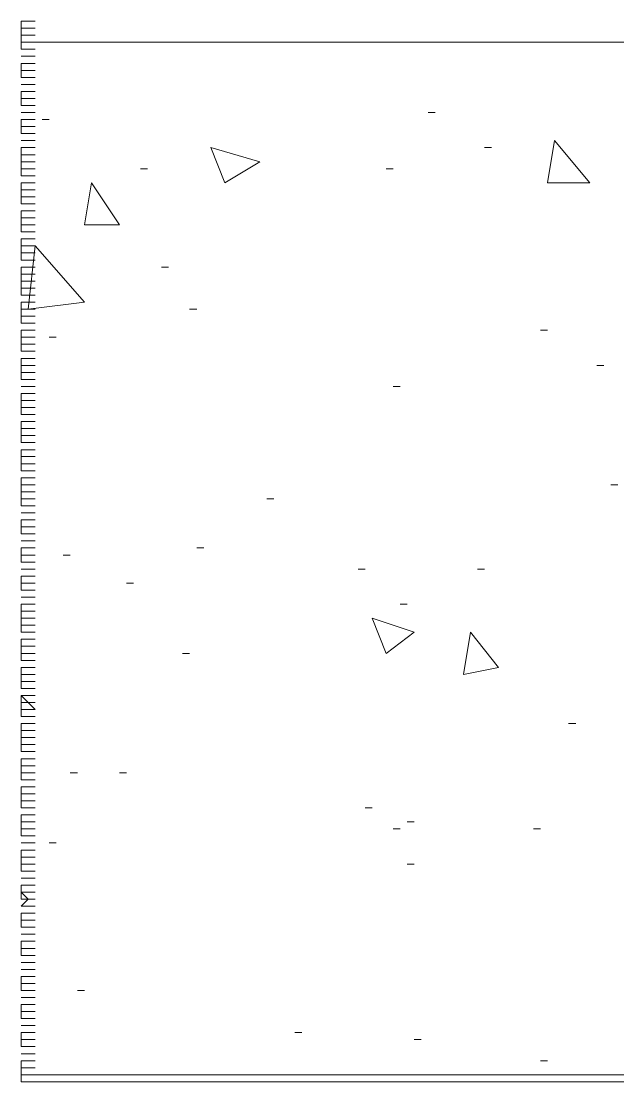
# Model space of a CAD drawing. Header units: inches. Extents: x 0.2 to 10.8, y 0.5 to 8.
# Drawn here: x 3.4133 to 3.555, y 4.2133 to 4.465 of the extents above; entities that cross this region are included whole.
import ezdxf

# ---------------------------------------------------------------- set-up
doc = ezdxf.new("R2010")
doc.units = ezdxf.units.IN
doc.header["$MEASUREMENT"] = 0
doc.layers.add('PDF_Geometry', color=7, linetype='Continuous')

msp = doc.modelspace()

# ---------------------------------------------------------------- linework, layer by layer
at = {"layer": 'PDF_Geometry', "lineweight": 9}
for points in [[(3.41333, 4.465), (3.415, 4.465)], [(3.41333, 4.46333), (3.41333, 4.465)], [(3.41333, 4.465), (3.415, 4.465)], [(3.415, 4.465), (3.41667, 4.465)], [(3.415, 4.465), (3.41667, 4.465)], [(3.41333, 4.46333), (3.415, 4.46333)], [(3.41333, 4.46167), (3.41333, 4.46333)], [(3.41333, 4.46333), (3.415, 4.46333)], [(3.415, 4.46333), (3.41667, 4.46333)], [(3.415, 4.46333), (3.41667, 4.46333)], [(3.41333, 4.46167), (3.415, 4.46167)], [(3.41333, 4.46), (3.41333, 4.46167)], [(3.41333, 4.46167), (3.415, 4.46167)], [(3.41333, 4.46), (3.415, 4.46)], [(3.41333, 4.45833), (3.41333, 4.46)], [(3.41333, 4.46), (3.415, 4.46)], [(3.415, 4.46167), (3.41667, 4.46167)], [(3.415, 4.46167), (3.41667, 4.46167)], [(3.415, 4.46), (3.41667, 4.46)], [(3.415, 4.46), (3.41667, 4.46)], [(3.41333, 4.45833), (3.415, 4.45833)], [(3.41333, 4.45833), (3.415, 4.45833)], [(3.41333, 4.45833), (3.415, 4.45833)], [(3.415, 4.45833), (3.41667, 4.45833)], [(3.415, 4.45833), (3.41667, 4.45833)], [(3.415, 4.45833), (3.41667, 4.45833)], [(3.41333, 4.45667), (3.415, 4.45667)], [(3.41333, 4.45667), (3.415, 4.45667)], [(3.41333, 4.45667), (3.415, 4.45667)], [(3.41333, 4.455), (3.415, 4.455)], [(3.41333, 4.45333), (3.41333, 4.455)], [(3.41333, 4.455), (3.415, 4.455)], [(3.415, 4.45667), (3.41667, 4.45667)], [(3.415, 4.45667), (3.41667, 4.45667)], [(3.415, 4.45667), (3.41667, 4.45667)], [(3.415, 4.455), (3.41667, 4.455)], [(3.415, 4.455), (3.41667, 4.455)], [(3.41333, 4.45333), (3.415, 4.45333)], [(3.41333, 4.45167), (3.41333, 4.45333)], [(3.41333, 4.45333), (3.415, 4.45333)], [(3.415, 4.45333), (3.41667, 4.45333)], [(3.415, 4.45333), (3.41667, 4.45333)], [(3.41333, 4.45167), (3.415, 4.45167)], [(3.41333, 4.45167), (3.415, 4.45167)], [(3.41333, 4.45167), (3.415, 4.45167)], [(3.41333, 4.45), (3.415, 4.45)], [(3.41333, 4.45), (3.415, 4.45)], [(3.41333, 4.45), (3.415, 4.45)], [(3.415, 4.45167), (3.41667, 4.45167)], [(3.415, 4.45167), (3.41667, 4.45167)], [(3.415, 4.45167), (3.41667, 4.45167)], [(3.415, 4.45), (3.41667, 4.45)], [(3.415, 4.45), (3.41667, 4.45)], [(3.415, 4.45), (3.41667, 4.45)], [(3.41333, 4.44833), (3.415, 4.44833)], [(3.41333, 4.44667), (3.41333, 4.44833)], [(3.41333, 4.44833), (3.415, 4.44833)], [(3.415, 4.44833), (3.41667, 4.44833)], [(3.415, 4.44833), (3.41667, 4.44833)], [(3.41333, 4.44667), (3.415, 4.44667)], [(3.41333, 4.445), (3.41333, 4.44667)], [(3.41333, 4.44667), (3.415, 4.44667)], [(3.41333, 4.445), (3.415, 4.445)], [(3.41333, 4.445), (3.415, 4.445)], [(3.41333, 4.445), (3.415, 4.445)], [(3.415, 4.44667), (3.41667, 4.44667)], [(3.415, 4.44667), (3.41667, 4.44667)], [(3.415, 4.445), (3.41667, 4.445)], [(3.415, 4.445), (3.41667, 4.445)], [(3.415, 4.445), (3.41667, 4.445)], [(3.41333, 4.44333), (3.415, 4.44333)], [(3.41333, 4.44333), (3.415, 4.44333)], [(3.41333, 4.44333), (3.415, 4.44333)], [(3.415, 4.44333), (3.41667, 4.44333)], [(3.415, 4.44333), (3.41667, 4.44333)], [(3.415, 4.44333), (3.41667, 4.44333)], [(3.41333, 4.44167), (3.415, 4.44167)], [(3.41333, 4.44), (3.41333, 4.44167)], [(3.41333, 4.44167), (3.415, 4.44167)], [(3.41333, 4.44), (3.415, 4.44)], [(3.41333, 4.43833), (3.41333, 4.44)], [(3.41333, 4.44), (3.415, 4.44)], [(3.415, 4.44167), (3.41667, 4.44167)], [(3.415, 4.44167), (3.41667, 4.44167)], [(3.415, 4.44), (3.41667, 4.44)], [(3.415, 4.44), (3.41667, 4.44)], [(3.41333, 4.43833), (3.415, 4.43833)], [(3.41333, 4.43833), (3.415, 4.43833)], [(3.41333, 4.43833), (3.415, 4.43833)], [(3.415, 4.43833), (3.41667, 4.43833)], [(3.415, 4.43833), (3.41667, 4.43833)], [(3.415, 4.43833), (3.41667, 4.43833)], [(3.41333, 4.43667), (3.415, 4.43667)], [(3.41333, 4.43667), (3.415, 4.43667)], [(3.41333, 4.43667), (3.415, 4.43667)], [(3.41333, 4.435), (3.415, 4.435)], [(3.41333, 4.43333), (3.41333, 4.435)], [(3.41333, 4.435), (3.415, 4.435)], [(3.415, 4.43667), (3.41667, 4.43667)], [(3.415, 4.43667), (3.41667, 4.43667)], [(3.415, 4.43667), (3.41667, 4.43667)], [(3.415, 4.435), (3.41667, 4.435)], [(3.415, 4.435), (3.41667, 4.435)], [(3.41333, 4.43333), (3.415, 4.43333)], [(3.41333, 4.43167), (3.41333, 4.43333)], [(3.41333, 4.43333), (3.415, 4.43333)], [(3.415, 4.43333), (3.41667, 4.43333)], [(3.415, 4.43333), (3.41667, 4.43333)], [(3.41333, 4.43167), (3.415, 4.43167)], [(3.41333, 4.43), (3.41333, 4.43167)], [(3.41333, 4.43167), (3.415, 4.43167)], [(3.41333, 4.43), (3.415, 4.43)], [(3.41333, 4.42833), (3.41333, 4.43)], [(3.41333, 4.43), (3.415, 4.43)], [(3.415, 4.43167), (3.41667, 4.43167)], [(3.415, 4.43167), (3.41667, 4.43167)], [(3.415, 4.43), (3.41667, 4.43)], [(3.415, 4.43), (3.41667, 4.43)], [(3.41333, 4.42833), (3.415, 4.42833)], [(3.41333, 4.42833), (3.415, 4.42833)], [(3.415, 4.42833), (3.41667, 4.42833)], [(3.415, 4.42833), (3.41667, 4.42833)], [(3.41333, 4.42667), (3.415, 4.42667)], [(3.41333, 4.425), (3.41333, 4.42667)], [(3.41333, 4.42667), (3.415, 4.42667)], [(3.41333, 4.425), (3.415, 4.425)], [(3.41333, 4.42333), (3.41333, 4.425)], [(3.41333, 4.425), (3.415, 4.425)], [(3.415, 4.42667), (3.41667, 4.42667)], [(3.415, 4.42667), (3.41667, 4.42667)], [(3.415, 4.425), (3.41667, 4.425)], [(3.415, 4.425), (3.41667, 4.425)], [(3.41333, 4.42333), (3.415, 4.42333)], [(3.41333, 4.42167), (3.41333, 4.42333)], [(3.41333, 4.42333), (3.415, 4.42333)], [(3.415, 4.42333), (3.41667, 4.42333)], [(3.415, 4.42333), (3.41667, 4.42333)], [(3.41333, 4.42167), (3.415, 4.42167)], [(3.41333, 4.42167), (3.415, 4.42167)], [(3.41333, 4.42), (3.415, 4.42)], [(3.41333, 4.41833), (3.41333, 4.42)], [(3.41333, 4.42), (3.415, 4.42)], [(3.415, 4.42167), (3.41667, 4.42167)], [(3.415, 4.42167), (3.41667, 4.42167)], [(3.415, 4.42), (3.41667, 4.42)], [(3.415, 4.42), (3.41667, 4.42)], [(3.41333, 4.41833), (3.415, 4.41833)], [(3.41333, 4.41667), (3.41333, 4.41833)], [(3.41333, 4.41833), (3.415, 4.41833)], [(3.415, 4.41833), (3.41667, 4.41833)], [(3.415, 4.41833), (3.41667, 4.41833)], [(3.41333, 4.41667), (3.415, 4.41667)], [(3.41333, 4.415), (3.41333, 4.41667)], [(3.41333, 4.41667), (3.415, 4.41667)], [(3.41333, 4.415), (3.415, 4.415)], [(3.41333, 4.415), (3.415, 4.415)], [(3.415, 4.41667), (3.41667, 4.41667)], [(3.415, 4.41667), (3.41667, 4.41667)], [(3.415, 4.415), (3.41667, 4.415)], [(3.415, 4.415), (3.41667, 4.415)], [(3.41333, 4.41333), (3.415, 4.41333)], [(3.41333, 4.41167), (3.41333, 4.41333)], [(3.41333, 4.41333), (3.415, 4.41333)], [(3.415, 4.41333), (3.41667, 4.41333)], [(3.415, 4.41333), (3.41667, 4.41333)], [(3.41333, 4.41167), (3.415, 4.41167)], [(3.41333, 4.41), (3.41333, 4.41167)], [(3.41333, 4.41167), (3.415, 4.41167)], [(3.41333, 4.41), (3.415, 4.41)], [(3.41333, 4.40833), (3.41333, 4.41)], [(3.41333, 4.41), (3.415, 4.41)], [(3.415, 4.41167), (3.41667, 4.41167)], [(3.415, 4.41167), (3.41667, 4.41167)], [(3.415, 4.41), (3.41667, 4.41)], [(3.415, 4.41), (3.41667, 4.41)], [(3.41333, 4.40833), (3.415, 4.40833)], [(3.41333, 4.40833), (3.415, 4.40833)], [(3.415, 4.40833), (3.41667, 4.40833)], [(3.415, 4.40833), (3.41667, 4.40833)], [(3.41333, 4.40667), (3.415, 4.40667)], [(3.41333, 4.405), (3.41333, 4.40667)], [(3.41333, 4.40667), (3.415, 4.40667)], [(3.41333, 4.405), (3.415, 4.405)], [(3.41333, 4.40333), (3.41333, 4.405)], [(3.41333, 4.405), (3.415, 4.405)], [(3.415, 4.40667), (3.41667, 4.40667)], [(3.415, 4.40667), (3.41667, 4.40667)], [(3.415, 4.405), (3.41667, 4.405)], [(3.415, 4.405), (3.41667, 4.405)], [(3.41333, 4.40333), (3.415, 4.40333)], [(3.41333, 4.40167), (3.41333, 4.40333)], [(3.41333, 4.40333), (3.415, 4.40333)], [(3.41333, 4.40167), (3.415, 4.40167)], [(3.41333, 4.4), (3.41333, 4.40167)], [(3.41333, 4.40167), (3.415, 4.40167)], [(3.415, 4.40333), (3.41667, 4.40333)], [(3.415, 4.40333), (3.41667, 4.40333)], [(3.415, 4.40167), (3.41667, 4.40167)], [(3.415, 4.40167), (3.41667, 4.40167)], [(3.41333, 4.4), (3.415, 4.4)], [(3.41333, 4.4), (3.415, 4.4)], [(3.415, 4.4), (3.41667, 4.4)], [(3.415, 4.4), (3.41667, 4.4)], [(3.41333, 4.39833), (3.415, 4.39833)], [(3.41333, 4.39667), (3.41333, 4.39833)], [(3.41333, 4.39833), (3.415, 4.39833)], [(3.41333, 4.39667), (3.415, 4.39667)], [(3.41333, 4.395), (3.41333, 4.39667)], [(3.41333, 4.39667), (3.415, 4.39667)], [(3.415, 4.39833), (3.41667, 4.39833)], [(3.415, 4.39833), (3.41667, 4.39833)], [(3.415, 4.39667), (3.41667, 4.39667)], [(3.415, 4.39667), (3.41667, 4.39667)], [(3.41333, 4.395), (3.415, 4.395)], [(3.41333, 4.39333), (3.41333, 4.395)], [(3.41333, 4.395), (3.415, 4.395)], [(3.415, 4.395), (3.41667, 4.395)], [(3.415, 4.395), (3.41667, 4.395)], [(3.41333, 4.39333), (3.415, 4.39333)], [(3.41333, 4.39333), (3.415, 4.39333)], [(3.41333, 4.39167), (3.415, 4.39167)], [(3.41333, 4.39), (3.41333, 4.39167)], [(3.41333, 4.39167), (3.415, 4.39167)], [(3.415, 4.39333), (3.41667, 4.39333)], [(3.415, 4.39333), (3.41667, 4.39333)], [(3.415, 4.39167), (3.41667, 4.39167)], [(3.415, 4.39167), (3.41667, 4.39167)], [(3.41333, 4.39), (3.415, 4.39)], [(3.41333, 4.38833), (3.41333, 4.39)], [(3.41333, 4.39), (3.415, 4.39)], [(3.415, 4.39), (3.41667, 4.39)], [(3.415, 4.39), (3.41667, 4.39)], [(3.41333, 4.38833), (3.415, 4.38833)], [(3.41333, 4.38667), (3.41333, 4.38833)], [(3.41333, 4.38833), (3.415, 4.38833)], [(3.41333, 4.38667), (3.415, 4.38667)], [(3.41333, 4.38667), (3.415, 4.38667)], [(3.415, 4.38833), (3.41667, 4.38833)], [(3.415, 4.38833), (3.41667, 4.38833)], [(3.415, 4.38667), (3.41667, 4.38667)], [(3.415, 4.38667), (3.41667, 4.38667)], [(3.41333, 4.385), (3.415, 4.385)], [(3.41333, 4.38333), (3.41333, 4.385)], [(3.41333, 4.385), (3.415, 4.385)], [(3.415, 4.385), (3.41667, 4.385)], [(3.415, 4.385), (3.41667, 4.385)], [(3.41333, 4.38333), (3.415, 4.38333)], [(3.41333, 4.38167), (3.41333, 4.38333)], [(3.41333, 4.38333), (3.415, 4.38333)], [(3.41333, 4.38167), (3.415, 4.38167)], [(3.41333, 4.38), (3.41333, 4.38167)], [(3.41333, 4.38167), (3.415, 4.38167)], [(3.415, 4.38333), (3.41667, 4.38333)], [(3.415, 4.38333), (3.41667, 4.38333)], [(3.415, 4.38167), (3.41667, 4.38167)], [(3.415, 4.38167), (3.41667, 4.38167)], [(3.41333, 4.38), (3.415, 4.38)], [(3.41333, 4.38), (3.415, 4.38)], [(3.41333, 4.38), (3.415, 4.38)], [(3.415, 4.38), (3.41667, 4.38)], [(3.415, 4.38), (3.41667, 4.38)], [(3.415, 4.38), (3.41667, 4.38)], [(3.41333, 4.37833), (3.415, 4.37833)], [(3.41333, 4.37833), (3.415, 4.37833)], [(3.41333, 4.37833), (3.415, 4.37833)], [(3.41333, 4.37667), (3.415, 4.37667)], [(3.41333, 4.375), (3.41333, 4.37667)], [(3.41333, 4.37667), (3.415, 4.37667)], [(3.415, 4.37833), (3.41667, 4.37833)], [(3.415, 4.37833), (3.41667, 4.37833)], [(3.415, 4.37833), (3.41667, 4.37833)], [(3.415, 4.37667), (3.41667, 4.37667)], [(3.415, 4.37667), (3.41667, 4.37667)], [(3.41333, 4.375), (3.415, 4.375)], [(3.41333, 4.37333), (3.41333, 4.375)], [(3.41333, 4.375), (3.415, 4.375)], [(3.415, 4.375), (3.41667, 4.375)], [(3.415, 4.375), (3.41667, 4.375)], [(3.41333, 4.37333), (3.415, 4.37333)], [(3.41333, 4.37167), (3.41333, 4.37333)], [(3.41333, 4.37333), (3.415, 4.37333)], [(3.41333, 4.37167), (3.415, 4.37167)], [(3.41333, 4.37167), (3.415, 4.37167)], [(3.415, 4.37333), (3.41667, 4.37333)], [(3.415, 4.37333), (3.41667, 4.37333)], [(3.415, 4.37167), (3.41667, 4.37167)], [(3.415, 4.37167), (3.41667, 4.37167)], [(3.41333, 4.37), (3.415, 4.37)], [(3.41333, 4.36833), (3.41333, 4.37)], [(3.41333, 4.37), (3.415, 4.37)], [(3.415, 4.37), (3.41667, 4.37)], [(3.415, 4.37), (3.41667, 4.37)], [(3.41333, 4.36833), (3.415, 4.36833)], [(3.41333, 4.36667), (3.41333, 4.36833)], [(3.41333, 4.36833), (3.415, 4.36833)], [(3.41333, 4.36667), (3.415, 4.36667)], [(3.41333, 4.365), (3.41333, 4.36667)], [(3.41333, 4.36667), (3.415, 4.36667)], [(3.415, 4.36833), (3.41667, 4.36833)], [(3.415, 4.36833), (3.41667, 4.36833)], [(3.415, 4.36667), (3.41667, 4.36667)], [(3.415, 4.36667), (3.41667, 4.36667)], [(3.41333, 4.365), (3.415, 4.365)], [(3.41333, 4.365), (3.415, 4.365)], [(3.415, 4.365), (3.41667, 4.365)], [(3.415, 4.365), (3.41667, 4.365)], [(3.41333, 4.36333), (3.415, 4.36333)], [(3.41333, 4.36167), (3.41333, 4.36333)], [(3.41333, 4.36333), (3.415, 4.36333)], [(3.41333, 4.36167), (3.415, 4.36167)], [(3.41333, 4.36), (3.41333, 4.36167)], [(3.41333, 4.36167), (3.415, 4.36167)], [(3.415, 4.36333), (3.41667, 4.36333)], [(3.415, 4.36333), (3.41667, 4.36333)], [(3.415, 4.36167), (3.41667, 4.36167)], [(3.415, 4.36167), (3.41667, 4.36167)], [(3.41333, 4.36), (3.415, 4.36)], [(3.41333, 4.35833), (3.41333, 4.36)], [(3.41333, 4.36), (3.415, 4.36)], [(3.415, 4.36), (3.41667, 4.36)], [(3.415, 4.36), (3.41667, 4.36)], [(3.41333, 4.35833), (3.415, 4.35833)], [(3.41333, 4.35833), (3.415, 4.35833)], [(3.41333, 4.35667), (3.415, 4.35667)], [(3.41333, 4.355), (3.41333, 4.35667)], [(3.41333, 4.35667), (3.415, 4.35667)], [(3.415, 4.35833), (3.41667, 4.35833)], [(3.415, 4.35833), (3.41667, 4.35833)], [(3.415, 4.35667), (3.41667, 4.35667)], [(3.415, 4.35667), (3.41667, 4.35667)], [(3.41333, 4.355), (3.415, 4.355)], [(3.41333, 4.35333), (3.41333, 4.355)], [(3.41333, 4.355), (3.415, 4.355)], [(3.415, 4.355), (3.41667, 4.355)], [(3.415, 4.355), (3.41667, 4.355)], [(3.41333, 4.35333), (3.415, 4.35333)], [(3.41333, 4.35167), (3.41333, 4.35333)], [(3.41333, 4.35333), (3.415, 4.35333)], [(3.41333, 4.35167), (3.415, 4.35167)], [(3.41333, 4.35), (3.41333, 4.35167)], [(3.41333, 4.35167), (3.415, 4.35167)], [(3.415, 4.35333), (3.41667, 4.35333)], [(3.415, 4.35333), (3.41667, 4.35333)], [(3.415, 4.35167), (3.41667, 4.35167)], [(3.415, 4.35167), (3.41667, 4.35167)], [(3.41333, 4.35), (3.415, 4.35)], [(3.41333, 4.35), (3.415, 4.35)], [(3.41333, 4.35), (3.415, 4.35)], [(3.415, 4.35), (3.41667, 4.35)], [(3.415, 4.35), (3.41667, 4.35)], [(3.415, 4.35), (3.41667, 4.35)], [(3.41333, 4.34833), (3.415, 4.34833)], [(3.41333, 4.34833), (3.415, 4.34833)], [(3.41333, 4.34833), (3.415, 4.34833)], [(3.41333, 4.34667), (3.415, 4.34667)], [(3.41333, 4.345), (3.41333, 4.34667)], [(3.41333, 4.34667), (3.415, 4.34667)], [(3.415, 4.34833), (3.41667, 4.34833)], [(3.415, 4.34833), (3.41667, 4.34833)], [(3.415, 4.34833), (3.41667, 4.34833)], [(3.415, 4.34667), (3.41667, 4.34667)], [(3.415, 4.34667), (3.41667, 4.34667)], [(3.41333, 4.345), (3.415, 4.345)], [(3.41333, 4.34333), (3.41333, 4.345)], [(3.41333, 4.345), (3.415, 4.345)], [(3.415, 4.345), (3.41667, 4.345)], [(3.415, 4.345), (3.41667, 4.345)], [(3.41333, 4.34333), (3.415, 4.34333)], [(3.41333, 4.34333), (3.415, 4.34333)], [(3.41333, 4.34333), (3.415, 4.34333)], [(3.41333, 4.34167), (3.415, 4.34167)], [(3.41333, 4.34167), (3.415, 4.34167)], [(3.41333, 4.34167), (3.415, 4.34167)], [(3.415, 4.34333), (3.41667, 4.34333)], [(3.415, 4.34333), (3.41667, 4.34333)], [(3.415, 4.34333), (3.41667, 4.34333)], [(3.415, 4.34167), (3.41667, 4.34167)], [(3.415, 4.34167), (3.41667, 4.34167)], [(3.415, 4.34167), (3.41667, 4.34167)], [(3.41333, 4.34), (3.415, 4.34)], [(3.41333, 4.33833), (3.41333, 4.34)], [(3.41333, 4.34), (3.415, 4.34)], [(3.415, 4.34), (3.41667, 4.34)], [(3.415, 4.34), (3.41667, 4.34)], [(3.41333, 4.33833), (3.415, 4.33833)], [(3.41333, 4.33667), (3.41333, 4.33833)], [(3.41333, 4.33833), (3.415, 4.33833)], [(3.41333, 4.33667), (3.415, 4.33667)], [(3.41333, 4.33667), (3.415, 4.33667)], [(3.41333, 4.33667), (3.415, 4.33667)], [(3.415, 4.33833), (3.41667, 4.33833)], [(3.415, 4.33833), (3.41667, 4.33833)], [(3.415, 4.33667), (3.41667, 4.33667)], [(3.415, 4.33667), (3.41667, 4.33667)], [(3.415, 4.33667), (3.41667, 4.33667)], [(3.41333, 4.335), (3.415, 4.335)], [(3.41333, 4.335), (3.415, 4.335)], [(3.41333, 4.335), (3.415, 4.335)], [(3.415, 4.335), (3.41667, 4.335)], [(3.415, 4.335), (3.41667, 4.335)], [(3.415, 4.335), (3.41667, 4.335)], [(3.41333, 4.33333), (3.415, 4.33333)], [(3.41333, 4.33167), (3.41333, 4.33333)], [(3.41333, 4.33333), (3.415, 4.33333)], [(3.41333, 4.33167), (3.415, 4.33167)], [(3.41333, 4.33), (3.41333, 4.33167)], [(3.41333, 4.33167), (3.415, 4.33167)], [(3.415, 4.33333), (3.41667, 4.33333)], [(3.415, 4.33333), (3.41667, 4.33333)], [(3.415, 4.33167), (3.41667, 4.33167)], [(3.415, 4.33167), (3.41667, 4.33167)], [(3.41333, 4.33), (3.415, 4.33)], [(3.41333, 4.33), (3.415, 4.33)], [(3.41333, 4.33), (3.415, 4.33)], [(3.415, 4.33), (3.41667, 4.33)], [(3.415, 4.33), (3.41667, 4.33)], [(3.415, 4.33), (3.41667, 4.33)], [(3.41333, 4.32833), (3.415, 4.32833)], [(3.41333, 4.32833), (3.415, 4.32833)], [(3.41333, 4.32833), (3.415, 4.32833)], [(3.41333, 4.32667), (3.415, 4.32667)], [(3.41333, 4.325), (3.41333, 4.32667)], [(3.41333, 4.32667), (3.415, 4.32667)], [(3.415, 4.32833), (3.41667, 4.32833)], [(3.415, 4.32833), (3.41667, 4.32833)], [(3.415, 4.32833), (3.41667, 4.32833)], [(3.415, 4.32667), (3.41667, 4.32667)], [(3.415, 4.32667), (3.41667, 4.32667)], [(3.41333, 4.325), (3.415, 4.325)], [(3.41333, 4.32333), (3.41333, 4.325)], [(3.41333, 4.325), (3.415, 4.325)], [(3.415, 4.325), (3.41667, 4.325)], [(3.415, 4.325), (3.41667, 4.325)], [(3.41333, 4.32333), (3.415, 4.32333)], [(3.41333, 4.32167), (3.41333, 4.32333)], [(3.41333, 4.32333), (3.415, 4.32333)], [(3.41333, 4.32167), (3.415, 4.32167)], [(3.41333, 4.32), (3.41333, 4.32167)], [(3.41333, 4.32167), (3.415, 4.32167)], [(3.415, 4.32333), (3.41667, 4.32333)], [(3.415, 4.32333), (3.41667, 4.32333)], [(3.415, 4.32167), (3.41667, 4.32167)], [(3.415, 4.32167), (3.41667, 4.32167)], [(3.41333, 4.32), (3.415, 4.32)], [(3.41333, 4.32), (3.415, 4.32)], [(3.415, 4.32), (3.41667, 4.32)], [(3.415, 4.32), (3.41667, 4.32)], [(3.41333, 4.31833), (3.415, 4.31833)], [(3.41333, 4.31667), (3.41333, 4.31833)], [(3.41333, 4.31833), (3.415, 4.31833)], [(3.41333, 4.31667), (3.415, 4.31667)], [(3.41333, 4.315), (3.41333, 4.31667)], [(3.41333, 4.31667), (3.415, 4.31667)], [(3.415, 4.31833), (3.41667, 4.31833)], [(3.415, 4.31833), (3.41667, 4.31833)], [(3.415, 4.31667), (3.41667, 4.31667)], [(3.415, 4.31667), (3.41667, 4.31667)], [(3.41333, 4.315), (3.415, 4.315)], [(3.41333, 4.31333), (3.41333, 4.315)], [(3.41333, 4.315), (3.415, 4.315)], [(3.415, 4.315), (3.41667, 4.315)], [(3.415, 4.315), (3.41667, 4.315)], [(3.41333, 4.31333), (3.415, 4.31333)], [(3.41333, 4.31333), (3.415, 4.31333)], [(3.41333, 4.31167), (3.415, 4.31167)], [(3.41333, 4.31), (3.41333, 4.31167)], [(3.41333, 4.31167), (3.415, 4.31167)], [(3.415, 4.31333), (3.41667, 4.31333)], [(3.415, 4.31333), (3.41667, 4.31333)], [(3.415, 4.31167), (3.41667, 4.31167)], [(3.415, 4.31167), (3.41667, 4.31167)], [(3.41333, 4.31), (3.415, 4.31)], [(3.41333, 4.30833), (3.41333, 4.31)], [(3.41333, 4.31), (3.415, 4.31)], [(3.415, 4.31), (3.41667, 4.31)], [(3.415, 4.31), (3.41667, 4.31)], [(3.41333, 4.30833), (3.415, 4.30833)], [(3.41333, 4.30667), (3.41333, 4.30833)], [(3.41333, 4.30833), (3.415, 4.30833)], [(3.41333, 4.30667), (3.415, 4.30667)], [(3.41333, 4.30667), (3.415, 4.30667)], [(3.415, 4.30833), (3.41667, 4.30833)], [(3.415, 4.30833), (3.41667, 4.30833)], [(3.415, 4.30667), (3.41667, 4.30667)], [(3.415, 4.30667), (3.41667, 4.30667)], [(3.41333, 4.305), (3.415, 4.305)], [(3.41333, 4.30333), (3.41333, 4.305)], [(3.41333, 4.305), (3.415, 4.305)], [(3.415, 4.305), (3.41667, 4.305)], [(3.415, 4.305), (3.41667, 4.305)], [(3.41333, 4.30333), (3.415, 4.30333)], [(3.41333, 4.30167), (3.41333, 4.30333)], [(3.41333, 4.30333), (3.415, 4.30333)], [(3.41333, 4.30167), (3.415, 4.30167)], [(3.41333, 4.3), (3.41333, 4.30167)], [(3.41333, 4.30167), (3.415, 4.30167)], [(3.415, 4.30333), (3.41667, 4.30333)], [(3.415, 4.30333), (3.41667, 4.30333)], [(3.415, 4.30167), (3.41667, 4.30167)], [(3.415, 4.30167), (3.41667, 4.30167)], [(3.41333, 4.3), (3.415, 4.3)], [(3.41333, 4.3), (3.415, 4.3)], [(3.415, 4.3), (3.41667, 4.3)], [(3.415, 4.3), (3.41667, 4.3)], [(3.41333, 4.29833), (3.415, 4.29833)], [(3.41333, 4.29667), (3.41333, 4.29833)], [(3.41333, 4.29833), (3.415, 4.29833)], [(3.41333, 4.29667), (3.415, 4.29667)], [(3.41333, 4.295), (3.41333, 4.29667)], [(3.41333, 4.29667), (3.415, 4.29667)], [(3.415, 4.29833), (3.41667, 4.29833)], [(3.415, 4.29833), (3.41667, 4.29833)], [(3.415, 4.29667), (3.41667, 4.29667)], [(3.415, 4.29667), (3.41667, 4.29667)], [(3.41333, 4.295), (3.415, 4.295)], [(3.41333, 4.29333), (3.41333, 4.295)], [(3.41333, 4.295), (3.415, 4.295)], [(3.415, 4.295), (3.41667, 4.295)], [(3.415, 4.295), (3.41667, 4.295)], [(3.41333, 4.29333), (3.415, 4.29333)], [(3.41333, 4.29167), (3.41333, 4.29333)], [(3.41333, 4.29333), (3.415, 4.29333)], [(3.41333, 4.29167), (3.415, 4.29167)], [(3.41333, 4.29167), (3.415, 4.29167)], [(3.415, 4.29333), (3.41667, 4.29333)], [(3.415, 4.29333), (3.41667, 4.29333)], [(3.415, 4.29167), (3.41667, 4.29167)], [(3.415, 4.29167), (3.41667, 4.29167)], [(3.41333, 4.29), (3.415, 4.29)], [(3.41333, 4.28833), (3.41333, 4.29)], [(3.41333, 4.29), (3.415, 4.29)], [(3.415, 4.29), (3.41667, 4.29)], [(3.415, 4.29), (3.41667, 4.29)], [(3.41333, 4.28833), (3.415, 4.28833)], [(3.41333, 4.28667), (3.41333, 4.28833)], [(3.41333, 4.28833), (3.415, 4.28833)], [(3.41333, 4.28667), (3.415, 4.28667)], [(3.41333, 4.285), (3.41333, 4.28667)], [(3.41333, 4.28667), (3.415, 4.28667)], [(3.415, 4.28833), (3.41667, 4.28833)], [(3.415, 4.28833), (3.41667, 4.28833)], [(3.415, 4.28667), (3.41667, 4.28667)], [(3.415, 4.28667), (3.41667, 4.28667)], [(3.41333, 4.285), (3.415, 4.285)], [(3.41333, 4.285), (3.415, 4.285)], [(3.415, 4.285), (3.41667, 4.285)], [(3.415, 4.285), (3.41667, 4.285)], [(3.41333, 4.28333), (3.415, 4.28333)], [(3.41333, 4.28167), (3.41333, 4.28333)], [(3.41333, 4.28333), (3.415, 4.28333)], [(3.41333, 4.28167), (3.415, 4.28167)], [(3.41333, 4.28), (3.41333, 4.28167)], [(3.41333, 4.28167), (3.415, 4.28167)], [(3.415, 4.28333), (3.41667, 4.28333)], [(3.415, 4.28333), (3.41667, 4.28333)], [(3.415, 4.28167), (3.41667, 4.28167)], [(3.415, 4.28167), (3.41667, 4.28167)], [(3.41333, 4.28), (3.415, 4.28)], [(3.41333, 4.27833), (3.41333, 4.28)], [(3.41333, 4.28), (3.415, 4.28)], [(3.41333, 4.27833), (3.415, 4.27833)], [(3.41333, 4.27833), (3.415, 4.27833)], [(3.415, 4.28), (3.41667, 4.28)], [(3.415, 4.28), (3.41667, 4.28)], [(3.415, 4.27833), (3.41667, 4.27833)], [(3.415, 4.27833), (3.41667, 4.27833)], [(3.41333, 4.27667), (3.415, 4.27667)], [(3.41333, 4.275), (3.41333, 4.27667)], [(3.41333, 4.27667), (3.415, 4.27667)], [(3.415, 4.27667), (3.41667, 4.27667)], [(3.415, 4.27667), (3.41667, 4.27667)], [(3.41333, 4.275), (3.415, 4.275)], [(3.41333, 4.27333), (3.41333, 4.275)], [(3.41333, 4.275), (3.415, 4.275)], [(3.41333, 4.27333), (3.415, 4.27333)], [(3.41333, 4.27167), (3.41333, 4.27333)], [(3.41333, 4.27333), (3.415, 4.27333)], [(3.415, 4.275), (3.41667, 4.275)], [(3.415, 4.275), (3.41667, 4.275)], [(3.415, 4.27333), (3.41667, 4.27333)], [(3.415, 4.27333), (3.41667, 4.27333)], [(3.41333, 4.27167), (3.415, 4.27167)], [(3.41333, 4.27167), (3.415, 4.27167)], [(3.41333, 4.27167), (3.415, 4.27167)], [(3.415, 4.27167), (3.41667, 4.27167)], [(3.415, 4.27167), (3.41667, 4.27167)], [(3.415, 4.27167), (3.41667, 4.27167)], [(3.41333, 4.27), (3.415, 4.27)], [(3.41333, 4.27), (3.415, 4.27)], [(3.41333, 4.27), (3.415, 4.27)], [(3.41333, 4.26833), (3.415, 4.26833)], [(3.41333, 4.26667), (3.41333, 4.26833)], [(3.41333, 4.26833), (3.415, 4.26833)], [(3.415, 4.27), (3.41667, 4.27)], [(3.415, 4.27), (3.41667, 4.27)], [(3.415, 4.27), (3.41667, 4.27)], [(3.415, 4.26833), (3.41667, 4.26833)], [(3.415, 4.26833), (3.41667, 4.26833)], [(3.41333, 4.26667), (3.415, 4.26667)], [(3.41333, 4.265), (3.41333, 4.26667)], [(3.41333, 4.26667), (3.415, 4.26667)], [(3.415, 4.26667), (3.41667, 4.26667)], [(3.415, 4.26667), (3.41667, 4.26667)], [(3.41333, 4.265), (3.415, 4.265)], [(3.41333, 4.26333), (3.41333, 4.265)], [(3.41333, 4.265), (3.415, 4.265)], [(3.41333, 4.26333), (3.415, 4.26333)], [(3.41333, 4.26333), (3.415, 4.26333)], [(3.41333, 4.26333), (3.415, 4.26333)], [(3.415, 4.265), (3.41667, 4.265)], [(3.415, 4.265), (3.41667, 4.265)], [(3.415, 4.26333), (3.41667, 4.26333)], [(3.415, 4.26333), (3.41667, 4.26333)], [(3.415, 4.26333), (3.41667, 4.26333)], [(3.41333, 4.26167), (3.415, 4.26167)], [(3.41333, 4.26167), (3.415, 4.26167)], [(3.41333, 4.26167), (3.415, 4.26167)], [(3.415, 4.26167), (3.41667, 4.26167)], [(3.415, 4.26167), (3.41667, 4.26167)], [(3.415, 4.26167), (3.41667, 4.26167)], [(3.41333, 4.26), (3.415, 4.26)], [(3.41333, 4.25833), (3.41333, 4.26)], [(3.41333, 4.26), (3.415, 4.26)], [(3.41333, 4.25833), (3.415, 4.25833)], [(3.41333, 4.25667), (3.41333, 4.25833)], [(3.41333, 4.25833), (3.415, 4.25833)], [(3.415, 4.26), (3.41667, 4.26)], [(3.415, 4.26), (3.41667, 4.26)], [(3.415, 4.25833), (3.41667, 4.25833)], [(3.415, 4.25833), (3.41667, 4.25833)], [(3.41333, 4.25667), (3.415, 4.25667)], [(3.41333, 4.25667), (3.415, 4.25667)], [(3.41333, 4.25667), (3.415, 4.25667)], [(3.415, 4.25667), (3.41667, 4.25667)], [(3.415, 4.25667), (3.41667, 4.25667)], [(3.415, 4.25667), (3.41667, 4.25667)], [(3.41333, 4.255), (3.415, 4.255)], [(3.41333, 4.255), (3.415, 4.255)], [(3.41333, 4.255), (3.415, 4.255)], [(3.41333, 4.25333), (3.415, 4.25333)], [(3.41333, 4.25167), (3.41333, 4.25333)], [(3.41333, 4.25333), (3.415, 4.25333)], [(3.415, 4.255), (3.41667, 4.255)], [(3.415, 4.255), (3.41667, 4.255)], [(3.415, 4.255), (3.41667, 4.255)], [(3.415, 4.25333), (3.41667, 4.25333)], [(3.415, 4.25333), (3.41667, 4.25333)], [(3.41333, 4.25167), (3.415, 4.25167)], [(3.41333, 4.25), (3.41333, 4.25167)], [(3.41333, 4.25167), (3.415, 4.25167)], [(3.415, 4.25167), (3.41667, 4.25167)], [(3.415, 4.25167), (3.41667, 4.25167)], [(3.41333, 4.25), (3.415, 4.25)], [(3.41333, 4.25), (3.415, 4.25)], [(3.41333, 4.25), (3.415, 4.25)], [(3.41333, 4.24833), (3.415, 4.24833)], [(3.41333, 4.24833), (3.415, 4.24833)], [(3.41333, 4.24833), (3.415, 4.24833)], [(3.415, 4.25), (3.41667, 4.25)], [(3.415, 4.25), (3.41667, 4.25)], [(3.415, 4.25), (3.41667, 4.25)], [(3.415, 4.24833), (3.41667, 4.24833)], [(3.415, 4.24833), (3.41667, 4.24833)], [(3.415, 4.24833), (3.41667, 4.24833)], [(3.41333, 4.24667), (3.415, 4.24667)], [(3.41333, 4.245), (3.41333, 4.24667)], [(3.41333, 4.24667), (3.415, 4.24667)], [(3.415, 4.24667), (3.41667, 4.24667)], [(3.415, 4.24667), (3.41667, 4.24667)], [(3.41333, 4.245), (3.415, 4.245)], [(3.41333, 4.24333), (3.41333, 4.245)], [(3.41333, 4.245), (3.415, 4.245)], [(3.41333, 4.24333), (3.415, 4.24333)], [(3.41333, 4.24333), (3.415, 4.24333)], [(3.41333, 4.24333), (3.415, 4.24333)], [(3.415, 4.245), (3.41667, 4.245)], [(3.415, 4.245), (3.41667, 4.245)], [(3.415, 4.24333), (3.41667, 4.24333)], [(3.415, 4.24333), (3.41667, 4.24333)], [(3.415, 4.24333), (3.41667, 4.24333)], [(3.41333, 4.24167), (3.415, 4.24167)], [(3.41333, 4.24167), (3.415, 4.24167)], [(3.41333, 4.24167), (3.415, 4.24167)], [(3.41333, 4.24167), (3.415, 4.24167)], [(3.415, 4.24167), (3.41667, 4.24167)], [(3.415, 4.24167), (3.41667, 4.24167)], [(3.415, 4.24167), (3.41667, 4.24167)], [(3.415, 4.24167), (3.41667, 4.24167)], [(3.41333, 4.24), (3.415, 4.24)], [(3.41333, 4.24), (3.415, 4.24)], [(3.41333, 4.24), (3.415, 4.24)], [(3.41333, 4.23833), (3.415, 4.23833)], [(3.41333, 4.23667), (3.41333, 4.23833)], [(3.41333, 4.23833), (3.415, 4.23833)], [(3.415, 4.24), (3.41667, 4.24)], [(3.415, 4.24), (3.41667, 4.24)], [(3.415, 4.24), (3.41667, 4.24)], [(3.415, 4.23833), (3.41667, 4.23833)], [(3.415, 4.23833), (3.41667, 4.23833)], [(3.41333, 4.23667), (3.415, 4.23667)], [(3.41333, 4.235), (3.41333, 4.23667)], [(3.41333, 4.23667), (3.415, 4.23667)], [(3.415, 4.23667), (3.41667, 4.23667)], [(3.415, 4.23667), (3.41667, 4.23667)], [(3.41333, 4.235), (3.415, 4.235)], [(3.41333, 4.235), (3.415, 4.235)], [(3.41333, 4.235), (3.415, 4.235)], [(3.41333, 4.23333), (3.415, 4.23333)], [(3.41333, 4.23333), (3.415, 4.23333)], [(3.41333, 4.23333), (3.415, 4.23333)], [(3.415, 4.235), (3.41667, 4.235)], [(3.415, 4.235), (3.41667, 4.235)], [(3.415, 4.235), (3.41667, 4.235)], [(3.415, 4.23333), (3.41667, 4.23333)], [(3.415, 4.23333), (3.41667, 4.23333)], [(3.415, 4.23333), (3.41667, 4.23333)], [(3.41333, 4.23167), (3.415, 4.23167)], [(3.41333, 4.23), (3.41333, 4.23167)], [(3.41333, 4.23167), (3.415, 4.23167)], [(3.415, 4.23167), (3.41667, 4.23167)], [(3.415, 4.23167), (3.41667, 4.23167)], [(3.41333, 4.23), (3.415, 4.23)], [(3.41333, 4.22833), (3.41333, 4.23)], [(3.41333, 4.23), (3.415, 4.23)], [(3.41333, 4.22833), (3.415, 4.22833)], [(3.41333, 4.22833), (3.415, 4.22833)], [(3.41333, 4.22833), (3.415, 4.22833)], [(3.415, 4.23), (3.41667, 4.23)], [(3.415, 4.23), (3.41667, 4.23)], [(3.415, 4.22833), (3.41667, 4.22833)], [(3.415, 4.22833), (3.41667, 4.22833)], [(3.415, 4.22833), (3.41667, 4.22833)], [(3.41333, 4.22667), (3.415, 4.22667)], [(3.41333, 4.22667), (3.415, 4.22667)], [(3.41333, 4.22667), (3.415, 4.22667)], [(3.415, 4.22667), (3.41667, 4.22667)], [(3.415, 4.22667), (3.41667, 4.22667)], [(3.415, 4.22667), (3.41667, 4.22667)], [(3.41333, 4.225), (3.415, 4.225)], [(3.41333, 4.22333), (3.41333, 4.225)], [(3.41333, 4.225), (3.415, 4.225)], [(3.41333, 4.22333), (3.415, 4.22333)], [(3.41333, 4.22167), (3.41333, 4.22333)], [(3.41333, 4.22333), (3.415, 4.22333)], [(3.415, 4.225), (3.41667, 4.225)], [(3.415, 4.225), (3.41667, 4.225)], [(3.415, 4.22333), (3.41667, 4.22333)], [(3.415, 4.22333), (3.41667, 4.22333)], [(3.41333, 4.22167), (3.415, 4.22167)], [(3.41333, 4.22167), (3.415, 4.22167)], [(3.41333, 4.22167), (3.415, 4.22167)], [(3.415, 4.22167), (3.41667, 4.22167)], [(3.415, 4.22167), (3.41667, 4.22167)], [(3.415, 4.22167), (3.41667, 4.22167)], [(3.41333, 4.22), (3.415, 4.22)], [(3.41333, 4.22), (3.415, 4.22)], [(3.41333, 4.22), (3.415, 4.22)], [(3.41333, 4.21833), (3.415, 4.21833)], [(3.41333, 4.21667), (3.41333, 4.21833)], [(3.41333, 4.21833), (3.415, 4.21833)], [(3.415, 4.22), (3.41667, 4.22)], [(3.415, 4.22), (3.41667, 4.22)], [(3.415, 4.22), (3.41667, 4.22)], [(3.415, 4.21833), (3.41667, 4.21833)], [(3.415, 4.21833), (3.41667, 4.21833)], [(3.41333, 4.21667), (3.415, 4.21667)], [(3.41333, 4.215), (3.41333, 4.21667)], [(3.41333, 4.21667), (3.415, 4.21667)], [(3.415, 4.21667), (3.41667, 4.21667)], [(3.415, 4.21667), (3.41667, 4.21667)], [(3.41333, 4.215), (3.415, 4.215)], [(3.41333, 4.21333), (3.41333, 4.215)], [(3.41333, 4.215), (3.415, 4.215)], [(3.41333, 4.215), (3.415, 4.215)], [(3.415, 4.21333), (3.41333, 4.21333)], [(3.41333, 4.21333), (3.415, 4.21333)], [(3.41333, 4.21333), (3.415, 4.21333)], [(3.415, 4.215), (3.41667, 4.215)], [(3.415, 4.215), (3.41667, 4.215)], [(3.415, 4.215), (3.41667, 4.215)], [(3.415, 4.215), (3.41667, 4.215)], [(3.41667, 4.21333), (3.415, 4.21333)], [(3.415, 4.21333), (3.41667, 4.21333)], [(3.415, 4.21333), (3.41667, 4.21333)], [(3.415, 4.21333), (3.41667, 4.21333)], [(3.41667, 4.215), (3.41833, 4.215)], [(3.41667, 4.215), (3.41833, 4.215)], [(3.41667, 4.21333), (3.41833, 4.21333)], [(3.41667, 4.21333), (3.41833, 4.21333)], [(3.41833, 4.215), (3.42, 4.215)], [(3.41833, 4.215), (3.42, 4.215)], [(3.41833, 4.215), (3.42, 4.215)], [(3.41833, 4.21333), (3.42, 4.21333)], [(3.41833, 4.21333), (3.42, 4.21333)], [(3.41833, 4.21333), (3.42, 4.21333)], [(3.42, 4.215), (3.42167, 4.215)], [(3.42, 4.215), (3.42167, 4.215)], [(3.42, 4.215), (3.42167, 4.215)], [(3.42167, 4.21333), (3.42, 4.21333)], [(3.42, 4.21333), (3.42167, 4.21333)], [(3.42, 4.21333), (3.42167, 4.21333)], [(3.42, 4.21333), (3.42167, 4.21333)], [(3.42167, 4.215), (3.42333, 4.215)], [(3.42167, 4.215), (3.42333, 4.215)], [(3.42333, 4.21333), (3.42167, 4.21333)], [(3.42167, 4.21333), (3.42333, 4.21333)], [(3.42167, 4.21333), (3.42333, 4.21333)], [(3.42333, 4.215), (3.425, 4.215)], [(3.42333, 4.215), (3.425, 4.215)], [(3.42333, 4.21333), (3.425, 4.21333)], [(3.42333, 4.21333), (3.425, 4.21333)], [(3.425, 4.215), (3.42667, 4.215)], [(3.425, 4.215), (3.42667, 4.215)], [(3.425, 4.215), (3.42667, 4.215)], [(3.425, 4.21333), (3.42667, 4.21333)], [(3.425, 4.21333), (3.42667, 4.21333)], [(3.425, 4.21333), (3.42667, 4.21333)], [(3.42667, 4.215), (3.42833, 4.215)], [(3.42667, 4.215), (3.42833, 4.215)], [(3.42667, 4.215), (3.42833, 4.215)], [(3.42833, 4.21333), (3.42667, 4.21333)], [(3.42667, 4.21333), (3.42833, 4.21333)], [(3.42667, 4.21333), (3.42833, 4.21333)], [(3.42667, 4.21333), (3.42833, 4.21333)], [(3.42833, 4.215), (3.43, 4.215)], [(3.42833, 4.215), (3.43, 4.215)], [(3.43, 4.21333), (3.42833, 4.21333)], [(3.42833, 4.21333), (3.43, 4.21333)], [(3.42833, 4.21333), (3.43, 4.21333)], [(3.43, 4.215), (3.43167, 4.215)], [(3.43, 4.215), (3.43167, 4.215)], [(3.43, 4.21333), (3.43167, 4.21333)], [(3.43, 4.21333), (3.43167, 4.21333)], [(3.43167, 4.215), (3.43333, 4.215)], [(3.43167, 4.215), (3.43333, 4.215)], [(3.43167, 4.215), (3.43333, 4.215)], [(3.43167, 4.21333), (3.43333, 4.21333)], [(3.43167, 4.21333), (3.43333, 4.21333)], [(3.43167, 4.21333), (3.43333, 4.21333)], [(3.43333, 4.215), (3.435, 4.215)], [(3.43333, 4.215), (3.435, 4.215)], [(3.43333, 4.215), (3.435, 4.215)], [(3.435, 4.21333), (3.43333, 4.21333)], [(3.43333, 4.21333), (3.435, 4.21333)], [(3.43333, 4.21333), (3.435, 4.21333)], [(3.43333, 4.21333), (3.435, 4.21333)], [(3.435, 4.215), (3.43667, 4.215)], [(3.435, 4.215), (3.43667, 4.215)], [(3.43667, 4.21333), (3.435, 4.21333)], [(3.435, 4.21333), (3.43667, 4.21333)], [(3.435, 4.21333), (3.43667, 4.21333)], [(3.43667, 4.215), (3.43833, 4.215)], [(3.43667, 4.215), (3.43833, 4.215)], [(3.43667, 4.21333), (3.43833, 4.21333)], [(3.43667, 4.21333), (3.43833, 4.21333)], [(3.43833, 4.215), (3.44, 4.215)], [(3.43833, 4.215), (3.44, 4.215)], [(3.43833, 4.215), (3.44, 4.215)], [(3.43833, 4.21333), (3.44, 4.21333)], [(3.43833, 4.21333), (3.44, 4.21333)], [(3.43833, 4.21333), (3.44, 4.21333)], [(3.44, 4.215), (3.44167, 4.215)], [(3.44, 4.215), (3.44167, 4.215)], [(3.44, 4.215), (3.44167, 4.215)], [(3.44167, 4.21333), (3.44, 4.21333)], [(3.44, 4.21333), (3.44167, 4.21333)], [(3.44, 4.21333), (3.44167, 4.21333)], [(3.44, 4.21333), (3.44167, 4.21333)], [(3.44167, 4.215), (3.44333, 4.215)], [(3.44167, 4.215), (3.44333, 4.215)], [(3.44333, 4.21333), (3.44167, 4.21333)], [(3.44167, 4.21333), (3.44333, 4.21333)], [(3.44167, 4.21333), (3.44333, 4.21333)], [(3.44333, 4.215), (3.445, 4.215)], [(3.44333, 4.215), (3.445, 4.215)], [(3.445, 4.21333), (3.44333, 4.21333)], [(3.44333, 4.21333), (3.445, 4.21333)], [(3.44333, 4.21333), (3.445, 4.21333)], [(3.445, 4.215), (3.44667, 4.215)], [(3.445, 4.215), (3.44667, 4.215)], [(3.44667, 4.21333), (3.445, 4.21333)], [(3.445, 4.21333), (3.44667, 4.21333)], [(3.445, 4.21333), (3.44667, 4.21333)], [(3.44667, 4.215), (3.44833, 4.215)], [(3.44667, 4.215), (3.44833, 4.215)], [(3.44667, 4.21333), (3.44833, 4.21333)], [(3.44667, 4.21333), (3.44833, 4.21333)], [(3.44833, 4.215), (3.45, 4.215)], [(3.44833, 4.215), (3.45, 4.215)], [(3.45, 4.21333), (3.44833, 4.21333)], [(3.44833, 4.21333), (3.45, 4.21333)], [(3.44833, 4.21333), (3.45, 4.21333)], [(3.45, 4.215), (3.45167, 4.215)], [(3.45, 4.215), (3.45167, 4.215)], [(3.45167, 4.21333), (3.45, 4.21333)], [(3.45, 4.21333), (3.45167, 4.21333)], [(3.45, 4.21333), (3.45167, 4.21333)], [(3.45167, 4.215), (3.45333, 4.215)], [(3.45167, 4.215), (3.45333, 4.215)], [(3.45333, 4.21333), (3.45167, 4.21333)], [(3.45167, 4.21333), (3.45333, 4.21333)], [(3.45167, 4.21333), (3.45333, 4.21333)], [(3.45333, 4.215), (3.455, 4.215)], [(3.45333, 4.215), (3.455, 4.215)], [(3.45333, 4.21333), (3.455, 4.21333)], [(3.45333, 4.21333), (3.455, 4.21333)], [(3.455, 4.215), (3.45667, 4.215)], [(3.455, 4.215), (3.45667, 4.215)], [(3.45667, 4.21333), (3.455, 4.21333)], [(3.455, 4.21333), (3.45667, 4.21333)], [(3.455, 4.21333), (3.45667, 4.21333)], [(3.45667, 4.215), (3.45833, 4.215)], [(3.45667, 4.215), (3.45833, 4.215)], [(3.45833, 4.21333), (3.45667, 4.21333)], [(3.45667, 4.21333), (3.45833, 4.21333)], [(3.45667, 4.21333), (3.45833, 4.21333)], [(3.45833, 4.215), (3.46, 4.215)], [(3.45833, 4.215), (3.46, 4.215)], [(3.46, 4.21333), (3.45833, 4.21333)], [(3.45833, 4.21333), (3.46, 4.21333)], [(3.45833, 4.21333), (3.46, 4.21333)], [(3.46, 4.215), (3.46167, 4.215)], [(3.46, 4.215), (3.46167, 4.215)], [(3.46, 4.21333), (3.46167, 4.21333)], [(3.46, 4.21333), (3.46167, 4.21333)], [(3.46167, 4.215), (3.46333, 4.215)], [(3.46167, 4.215), (3.46333, 4.215)], [(3.46333, 4.21333), (3.46167, 4.21333)], [(3.46167, 4.21333), (3.46333, 4.21333)], [(3.46167, 4.21333), (3.46333, 4.21333)], [(3.46333, 4.215), (3.465, 4.215)], [(3.46333, 4.215), (3.465, 4.215)], [(3.465, 4.21333), (3.46333, 4.21333)], [(3.46333, 4.21333), (3.465, 4.21333)], [(3.46333, 4.21333), (3.465, 4.21333)], [(3.465, 4.215), (3.46667, 4.215)], [(3.465, 4.215), (3.46667, 4.215)], [(3.46667, 4.21333), (3.465, 4.21333)], [(3.465, 4.21333), (3.46667, 4.21333)], [(3.465, 4.21333), (3.46667, 4.21333)], [(3.46667, 4.215), (3.46833, 4.215)], [(3.46667, 4.215), (3.46833, 4.215)], [(3.46667, 4.21333), (3.46833, 4.21333)], [(3.46667, 4.21333), (3.46833, 4.21333)], [(3.46833, 4.215), (3.47, 4.215)], [(3.46833, 4.215), (3.47, 4.215)], [(3.47, 4.21333), (3.46833, 4.21333)], [(3.46833, 4.21333), (3.47, 4.21333)], [(3.46833, 4.21333), (3.47, 4.21333)], [(3.47, 4.215), (3.47167, 4.215)], [(3.47, 4.215), (3.47167, 4.215)], [(3.47167, 4.21333), (3.47, 4.21333)], [(3.47, 4.21333), (3.47167, 4.21333)], [(3.47, 4.21333), (3.47167, 4.21333)], [(3.47167, 4.215), (3.47333, 4.215)], [(3.47167, 4.215), (3.47333, 4.215)], [(3.47333, 4.21333), (3.47167, 4.21333)], [(3.47167, 4.21333), (3.47333, 4.21333)], [(3.47167, 4.21333), (3.47333, 4.21333)], [(3.47333, 4.215), (3.475, 4.215)], [(3.47333, 4.215), (3.475, 4.215)], [(3.475, 4.21333), (3.47333, 4.21333)], [(3.47333, 4.21333), (3.475, 4.21333)], [(3.47333, 4.21333), (3.475, 4.21333)], [(3.475, 4.215), (3.47667, 4.215)], [(3.475, 4.215), (3.47667, 4.215)], [(3.475, 4.21333), (3.47667, 4.21333)], [(3.475, 4.21333), (3.47667, 4.21333)], [(3.47667, 4.215), (3.47833, 4.215)], [(3.47667, 4.215), (3.47833, 4.215)], [(3.47833, 4.21333), (3.47667, 4.21333)], [(3.47667, 4.21333), (3.47833, 4.21333)], [(3.47667, 4.21333), (3.47833, 4.21333)], [(3.47833, 4.215), (3.48, 4.215)], [(3.47833, 4.215), (3.48, 4.215)], [(3.48, 4.21333), (3.47833, 4.21333)], [(3.47833, 4.21333), (3.48, 4.21333)], [(3.47833, 4.21333), (3.48, 4.21333)], [(3.48, 4.215), (3.48167, 4.215)], [(3.48, 4.215), (3.48167, 4.215)], [(3.48167, 4.21333), (3.48, 4.21333)], [(3.48, 4.21333), (3.48167, 4.21333)], [(3.48, 4.21333), (3.48167, 4.21333)], [(3.48167, 4.215), (3.48333, 4.215)], [(3.48167, 4.215), (3.48333, 4.215)], [(3.48167, 4.21333), (3.48333, 4.21333)], [(3.48167, 4.21333), (3.48333, 4.21333)], [(3.48333, 4.215), (3.485, 4.215)], [(3.48333, 4.215), (3.485, 4.215)], [(3.485, 4.21333), (3.48333, 4.21333)], [(3.48333, 4.21333), (3.485, 4.21333)], [(3.48333, 4.21333), (3.485, 4.21333)], [(3.485, 4.215), (3.48667, 4.215)], [(3.485, 4.215), (3.48667, 4.215)], [(3.48667, 4.21333), (3.485, 4.21333)], [(3.485, 4.21333), (3.48667, 4.21333)], [(3.485, 4.21333), (3.48667, 4.21333)], [(3.48667, 4.215), (3.48833, 4.215)], [(3.48667, 4.215), (3.48833, 4.215)], [(3.48833, 4.21333), (3.48667, 4.21333)], [(3.48667, 4.21333), (3.48833, 4.21333)], [(3.48667, 4.21333), (3.48833, 4.21333)], [(3.48833, 4.215), (3.49, 4.215)], [(3.48833, 4.215), (3.49, 4.215)], [(3.48833, 4.21333), (3.49, 4.21333)], [(3.48833, 4.21333), (3.49, 4.21333)], [(3.49, 4.215), (3.49167, 4.215)], [(3.49, 4.215), (3.49167, 4.215)], [(3.49167, 4.21333), (3.49, 4.21333)], [(3.49, 4.21333), (3.49167, 4.21333)], [(3.49, 4.21333), (3.49167, 4.21333)], [(3.49167, 4.215), (3.49333, 4.215)], [(3.49167, 4.215), (3.49333, 4.215)], [(3.49333, 4.21333), (3.49167, 4.21333)], [(3.49167, 4.21333), (3.49333, 4.21333)], [(3.49167, 4.21333), (3.49333, 4.21333)], [(3.49333, 4.215), (3.495, 4.215)], [(3.49333, 4.215), (3.495, 4.215)], [(3.495, 4.21333), (3.49333, 4.21333)], [(3.49333, 4.21333), (3.495, 4.21333)], [(3.49333, 4.21333), (3.495, 4.21333)], [(3.495, 4.215), (3.49667, 4.215)], [(3.495, 4.215), (3.49667, 4.215)], [(3.495, 4.21333), (3.49667, 4.21333)], [(3.495, 4.21333), (3.49667, 4.21333)], [(3.49667, 4.215), (3.49833, 4.215)], [(3.49667, 4.215), (3.49833, 4.215)], [(3.49833, 4.21333), (3.49667, 4.21333)], [(3.49667, 4.21333), (3.49833, 4.21333)], [(3.49667, 4.21333), (3.49833, 4.21333)], [(3.49833, 4.215), (3.5, 4.215)], [(3.49833, 4.215), (3.5, 4.215)], [(3.5, 4.21333), (3.49833, 4.21333)], [(3.49833, 4.21333), (3.5, 4.21333)], [(3.49833, 4.21333), (3.5, 4.21333)], [(3.5, 4.215), (3.50167, 4.215)], [(3.5, 4.215), (3.50167, 4.215)], [(3.50167, 4.21333), (3.5, 4.21333)], [(3.5, 4.21333), (3.50167, 4.21333)], [(3.5, 4.21333), (3.50167, 4.21333)], [(3.50167, 4.215), (3.50333, 4.215)], [(3.50167, 4.215), (3.50333, 4.215)], [(3.50333, 4.21333), (3.50167, 4.21333)], [(3.50167, 4.21333), (3.50333, 4.21333)], [(3.50167, 4.21333), (3.50333, 4.21333)], [(3.50333, 4.215), (3.505, 4.215)], [(3.50333, 4.215), (3.505, 4.215)], [(3.50333, 4.21333), (3.505, 4.21333)], [(3.50333, 4.21333), (3.505, 4.21333)], [(3.505, 4.215), (3.50667, 4.215)], [(3.505, 4.215), (3.50667, 4.215)], [(3.50667, 4.21333), (3.505, 4.21333)], [(3.505, 4.21333), (3.50667, 4.21333)], [(3.505, 4.21333), (3.50667, 4.21333)], [(3.50667, 4.215), (3.50833, 4.215)], [(3.50667, 4.215), (3.50833, 4.215)], [(3.50833, 4.21333), (3.50667, 4.21333)], [(3.50667, 4.21333), (3.50833, 4.21333)], [(3.50667, 4.21333), (3.50833, 4.21333)], [(3.50833, 4.215), (3.51, 4.215)], [(3.50833, 4.215), (3.51, 4.215)], [(3.51, 4.21333), (3.50833, 4.21333)], [(3.50833, 4.21333), (3.51, 4.21333)], [(3.50833, 4.21333), (3.51, 4.21333)], [(3.51, 4.215), (3.51167, 4.215)], [(3.51, 4.215), (3.51167, 4.215)], [(3.51, 4.21333), (3.51167, 4.21333)], [(3.51, 4.21333), (3.51167, 4.21333)], [(3.51167, 4.215), (3.51333, 4.215)], [(3.51167, 4.215), (3.51333, 4.215)], [(3.51333, 4.21333), (3.51167, 4.21333)], [(3.51167, 4.21333), (3.51333, 4.21333)], [(3.51167, 4.21333), (3.51333, 4.21333)], [(3.51333, 4.215), (3.515, 4.215)], [(3.51333, 4.215), (3.515, 4.215)], [(3.515, 4.21333), (3.51333, 4.21333)], [(3.51333, 4.21333), (3.515, 4.21333)], [(3.51333, 4.21333), (3.515, 4.21333)], [(3.515, 4.215), (3.51667, 4.215)], [(3.515, 4.215), (3.51667, 4.215)], [(3.51667, 4.21333), (3.515, 4.21333)], [(3.515, 4.21333), (3.51667, 4.21333)], [(3.515, 4.21333), (3.51667, 4.21333)], [(3.51667, 4.215), (3.51833, 4.215)], [(3.51667, 4.215), (3.51833, 4.215)], [(3.51667, 4.21333), (3.51833, 4.21333)], [(3.51667, 4.21333), (3.51833, 4.21333)], [(3.51833, 4.215), (3.52, 4.215)], [(3.51833, 4.215), (3.52, 4.215)], [(3.52, 4.21333), (3.51833, 4.21333)], [(3.51833, 4.21333), (3.52, 4.21333)], [(3.51833, 4.21333), (3.52, 4.21333)], [(3.52, 4.215), (3.52167, 4.215)], [(3.52, 4.215), (3.52167, 4.215)], [(3.52167, 4.21333), (3.52, 4.21333)], [(3.52, 4.21333), (3.52167, 4.21333)], [(3.52, 4.21333), (3.52167, 4.21333)], [(3.52167, 4.215), (3.52333, 4.215)], [(3.52167, 4.215), (3.52333, 4.215)], [(3.52333, 4.21333), (3.52167, 4.21333)], [(3.52167, 4.21333), (3.52333, 4.21333)], [(3.52167, 4.21333), (3.52333, 4.21333)], [(3.52333, 4.215), (3.525, 4.215)], [(3.52333, 4.215), (3.525, 4.215)], [(3.52333, 4.21333), (3.525, 4.21333)], [(3.52333, 4.21333), (3.525, 4.21333)], [(3.525, 4.215), (3.52667, 4.215)], [(3.525, 4.215), (3.52667, 4.215)], [(3.525, 4.215), (3.52667, 4.215)], [(3.525, 4.21333), (3.52667, 4.21333)], [(3.525, 4.21333), (3.52667, 4.21333)], [(3.525, 4.21333), (3.52667, 4.21333)], [(3.52667, 4.215), (3.52833, 4.215)], [(3.52667, 4.215), (3.52833, 4.215)], [(3.52667, 4.215), (3.52833, 4.215)], [(3.52833, 4.21333), (3.52667, 4.21333)], [(3.52667, 4.21333), (3.52833, 4.21333)], [(3.52667, 4.21333), (3.52833, 4.21333)], [(3.52667, 4.21333), (3.52833, 4.21333)], [(3.52833, 4.215), (3.53, 4.215)], [(3.52833, 4.215), (3.53, 4.215)], [(3.53, 4.21333), (3.52833, 4.21333)], [(3.52833, 4.21333), (3.53, 4.21333)], [(3.52833, 4.21333), (3.53, 4.21333)], [(3.53, 4.215), (3.53167, 4.215)], [(3.53, 4.215), (3.53167, 4.215)], [(3.53167, 4.21333), (3.53, 4.21333)], [(3.53, 4.21333), (3.53167, 4.21333)], [(3.53, 4.21333), (3.53167, 4.21333)], [(3.53167, 4.215), (3.53333, 4.215)], [(3.53167, 4.215), (3.53333, 4.215)], [(3.53167, 4.21333), (3.53333, 4.21333)], [(3.53167, 4.21333), (3.53333, 4.21333)], [(3.53333, 4.215), (3.535, 4.215)], [(3.53333, 4.215), (3.535, 4.215)], [(3.53333, 4.215), (3.535, 4.215)], [(3.53333, 4.21333), (3.535, 4.21333)], [(3.53333, 4.21333), (3.535, 4.21333)], [(3.53333, 4.21333), (3.535, 4.21333)], [(3.535, 4.215), (3.53667, 4.215)], [(3.535, 4.215), (3.53667, 4.215)], [(3.535, 4.215), (3.53667, 4.215)], [(3.53667, 4.21333), (3.535, 4.21333)], [(3.535, 4.21333), (3.53667, 4.21333)], [(3.535, 4.21333), (3.53667, 4.21333)], [(3.535, 4.21333), (3.53667, 4.21333)], [(3.53667, 4.215), (3.53833, 4.215)], [(3.53667, 4.215), (3.53833, 4.215)], [(3.53833, 4.21333), (3.53667, 4.21333)], [(3.53667, 4.21333), (3.53833, 4.21333)], [(3.53667, 4.21333), (3.53833, 4.21333)], [(3.53833, 4.215), (3.54, 4.215)], [(3.53833, 4.215), (3.54, 4.215)], [(3.53833, 4.21333), (3.54, 4.21333)], [(3.53833, 4.21333), (3.54, 4.21333)], [(3.54, 4.215), (3.54167, 4.215)], [(3.54, 4.215), (3.54167, 4.215)], [(3.54, 4.215), (3.54167, 4.215)], [(3.54, 4.21333), (3.54167, 4.21333)], [(3.54, 4.21333), (3.54167, 4.21333)], [(3.54, 4.21333), (3.54167, 4.21333)], [(3.54167, 4.215), (3.54333, 4.215)], [(3.54167, 4.215), (3.54333, 4.215)], [(3.54167, 4.215), (3.54333, 4.215)], [(3.54333, 4.21333), (3.54167, 4.21333)], [(3.54167, 4.21333), (3.54333, 4.21333)], [(3.54167, 4.21333), (3.54333, 4.21333)], [(3.54167, 4.21333), (3.54333, 4.21333)], [(3.54333, 4.215), (3.545, 4.215)], [(3.54333, 4.215), (3.545, 4.215)], [(3.545, 4.21333), (3.54333, 4.21333)], [(3.54333, 4.21333), (3.545, 4.21333)], [(3.54333, 4.21333), (3.545, 4.21333)], [(3.545, 4.215), (3.54667, 4.215)], [(3.545, 4.215), (3.54667, 4.215)], [(3.545, 4.21333), (3.54667, 4.21333)], [(3.545, 4.21333), (3.54667, 4.21333)], [(3.54667, 4.215), (3.54833, 4.215)], [(3.54667, 4.215), (3.54833, 4.215)], [(3.54667, 4.215), (3.54833, 4.215)], [(3.54667, 4.21333), (3.54833, 4.21333)], [(3.54667, 4.21333), (3.54833, 4.21333)], [(3.54667, 4.21333), (3.54833, 4.21333)], [(3.54833, 4.215), (3.55, 4.215)], [(3.54833, 4.215), (3.55, 4.215)], [(3.54833, 4.215), (3.55, 4.215)], [(3.55, 4.21333), (3.54833, 4.21333)], [(3.54833, 4.21333), (3.55, 4.21333)], [(3.54833, 4.21333), (3.55, 4.21333)], [(3.54833, 4.21333), (3.55, 4.21333)], [(3.55, 4.215), (3.55167, 4.215)], [(3.55, 4.215), (3.55167, 4.215)], [(3.55167, 4.21333), (3.55, 4.21333)], [(3.55, 4.21333), (3.55167, 4.21333)], [(3.55, 4.21333), (3.55167, 4.21333)], [(3.55167, 4.215), (3.55333, 4.215)], [(3.55167, 4.215), (3.55333, 4.215)], [(3.55333, 4.21333), (3.55167, 4.21333)], [(3.55167, 4.21333), (3.55333, 4.21333)], [(3.55167, 4.21333), (3.55333, 4.21333)], [(3.55333, 4.215), (3.555, 4.215)], [(3.55333, 4.215), (3.555, 4.215)], [(3.55333, 4.21333), (3.555, 4.21333)], [(3.55333, 4.21333), (3.555, 4.21333)], [(3.555, 4.215), (3.55667, 4.215)], [(3.555, 4.21333), (3.55667, 4.21333)]]:
    msp.add_lwpolyline(points, dxfattribs=at)
at = {"layer": 'PDF_Geometry', "lineweight": 13}
for points in [[(4.51333, 4.46), (3.41333, 4.46)], [(3.51, 4.44333), (3.51167, 4.44333)], [(3.41833, 4.44167), (3.42, 4.44167)], [(3.47, 4.43167), (3.45833, 4.435)], [(3.46167, 4.42667), (3.45833, 4.435)], [(3.52333, 4.435), (3.525, 4.435)], [(3.53833, 4.42667), (3.54, 4.43667)], [(3.54833, 4.42667), (3.54, 4.43667)], [(3.44167, 4.43), (3.44333, 4.43)], [(3.47, 4.43167), (3.46167, 4.42667)], [(3.5, 4.43), (3.50167, 4.43)], [(3.43667, 4.41667), (3.42833, 4.41667), (3.43, 4.42667)], [(3.43667, 4.41667), (3.43, 4.42667)], [(3.54833, 4.42667), (3.53833, 4.42667)], [(3.415, 4.39667), (3.41667, 4.41167)], [(3.42833, 4.39833), (3.41667, 4.41167)], [(3.44667, 4.40667), (3.44833, 4.40667)], [(3.415, 4.40167), (3.41667, 4.40167)], [(3.42833, 4.39833), (3.415, 4.39667)], [(3.45333, 4.39667), (3.455, 4.39667)], [(3.53667, 4.39167), (3.53833, 4.39167)], [(3.42, 4.39), (3.42167, 4.39)], [(3.55, 4.38333), (3.55167, 4.38333)], [(3.50167, 4.37833), (3.50333, 4.37833)], [(3.55333, 4.355), (3.555, 4.355)], [(3.47167, 4.35167), (3.47333, 4.35167)], [(3.455, 4.34), (3.45667, 4.34)], [(3.42333, 4.33833), (3.425, 4.33833)], [(3.49333, 4.335), (3.495, 4.335)], [(3.52167, 4.335), (3.52333, 4.335)], [(3.43833, 4.33167), (3.44, 4.33167)], [(3.50333, 4.32667), (3.505, 4.32667)], [(3.50667, 4.32), (3.49667, 4.32333)], [(3.5, 4.315), (3.49667, 4.32333)], [(3.50667, 4.32), (3.5, 4.315)], [(3.51833, 4.31), (3.52, 4.32)], [(3.52667, 4.31167), (3.52, 4.32)], [(3.45167, 4.315), (3.45333, 4.315)], [(3.52667, 4.31167), (3.51833, 4.31)], [(3.41667, 4.30167), (3.41333, 4.305)], [(3.41667, 4.30167), (3.41333, 4.30167)], [(3.54333, 4.29833), (3.545, 4.29833)], [(3.425, 4.28667), (3.42667, 4.28667)], [(3.43667, 4.28667), (3.43833, 4.28667)], [(3.415, 4.28), (3.41667, 4.28)], [(3.495, 4.27833), (3.49667, 4.27833)], [(3.50167, 4.27333), (3.50333, 4.27333)], [(3.505, 4.275), (3.50667, 4.275)], [(3.535, 4.27333), (3.53667, 4.27333)], [(3.42, 4.27), (3.42167, 4.27)], [(3.505, 4.265), (3.50667, 4.265)], [(3.415, 4.25667), (3.41333, 4.25833)], [(3.415, 4.25667), (3.41333, 4.255)], [(3.42667, 4.235), (3.42833, 4.235)], [(3.47833, 4.225), (3.48, 4.225)], [(3.50667, 4.22333), (3.50833, 4.22333)], [(3.53667, 4.21833), (3.53833, 4.21833)]]:
    msp.add_lwpolyline(points, dxfattribs=at)

doc.saveas('drawing.dxf')
